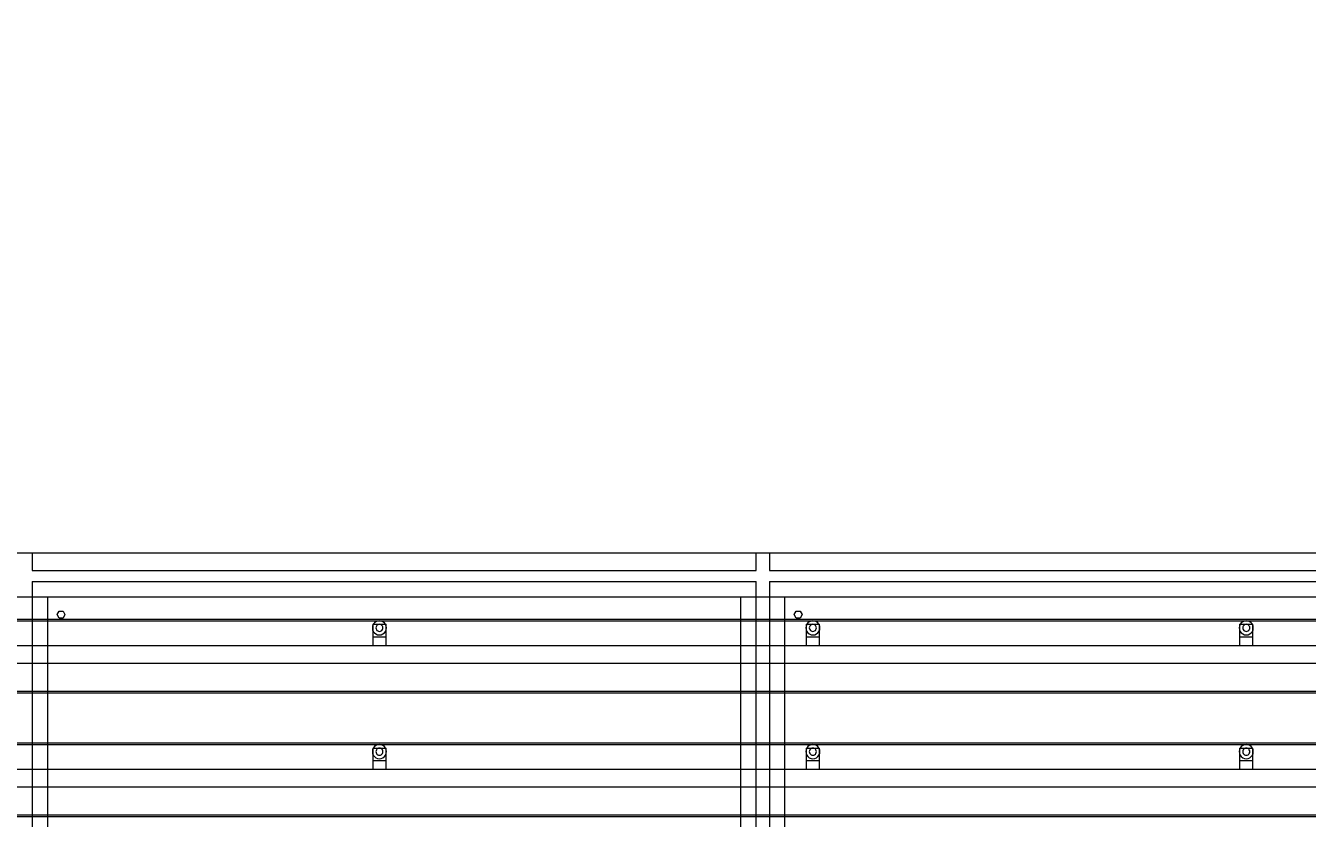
# Model space of a CAD drawing. Header units: millimetres. Extents: x -191664 to 191490, y -197311 to 10263.
# Drawn here: x 6105 to 9003, y -123801 to -122008 of the extents above; entities that cross this region are included whole.
import ezdxf

# ---------------------------------------------------------------- set-up
doc = ezdxf.new("R2010")
doc.units = ezdxf.units.MM
doc.layers.add('DET_secador_lateral', color=7, linetype='Continuous', lineweight=0)
doc.layers.add('R15_COTAS_TRANSPORTE_P', color=1, linetype='Continuous', lineweight=0)
doc.dimstyles.new('PLANTA_20', dxfattribs={"dimtxt": 50, "dimasz": 30, "dimexe": 30, "dimexo": 16, "dimgap": 20, "dimtad": 1, "dimtih": 1, "dimtoh": 1, "dimdec": 1, "dimzin": 0, "dimdsep": 46, "dimcen": 0.09, "dimadec": 0, "dimazin": 0, "dimtfac": 1, "dimtdec": 4, "dimtofl": 0, "dimtmove": 0, "dimatfit": 3, "dimfxl": 1, "dimtolj": 1, "dimtzin": 0, "dimarcsym": 0})

# ---------------------------------------------------------------- blocks, each defined once
blk = doc.blocks.new('*D133')
at = {"layer": 'Defpoints', "color": 0, "transparency": 16777216}
for p in [(439.7, -194148), (217.9, -194406.1), (-500, -194490), (-500, -194490), (500, -194490)]:
    blk.add_point(p, dxfattribs=at)
at = {"layer": 'R15_COTAS_TRANSPORTE_P', "color": 0, "lineweight": -2, "transparency": 16777216}
blk.add_arc((-500, -194490), 722.8, 2.3783, 17.6217, dxfattribs=at)
at = {"layer": 'R15_COTAS_TRANSPORTE_P', "color": 0, "transparency": 16777216}
for points in [[(184.1, -194272.8), (193.6, -194269.6), (179.2, -194242.8)], [(227.1, -194459.9), (217.2, -194460.1), (222.8, -194490)]]:
    blk.add_solid(points, dxfattribs=at)

msp = doc.modelspace()

# ---------------------------------------------------------------- linework, layer by layer
at = {"layer": 'DET_secador_lateral', "color": 251, "true_color": 0x536a64}
for p, q in [((1104.71, -123200), (21104.71, -123200)), ((1104.71, -123300), (21104.71, -123300)), ((6054.71, -123300), (6154.71, -123300)), ((6154.71, -125550), (6154.71, -123300)), ((7721.38, -123300), (7821.38, -123300)), ((7721.38, -123300), (7721.38, -125550)), ((7821.38, -125550), (7821.38, -123300))]:
    msp.add_line(p, q, dxfattribs=at)
at = {"layer": 'DET_secador_lateral', "color": 9, "true_color": 0xb8c6c1}
for p, q in [((6119.71, -123200), (7756.38, -123200)), ((6119.71, -123200), (6119.71, -123240)), ((7756.38, -123240), (7756.38, -123200)), ((7786.38, -123200), (9423.05, -123200)), ((7786.38, -123200), (7786.38, -123240)), ((6119.71, -123240), (7756.38, -123240)), ((7786.38, -123240), (9423.05, -123240))]:
    msp.add_line(p, q, dxfattribs=at)
at = {"layer": 'DET_secador_lateral', "color": 254, "true_color": 0xd8e0dc}
for p, q in [((6119.71, -123265), (7756.38, -123265)), ((6119.71, -123265), (6119.71, -125535)), ((7756.38, -125535), (7756.38, -123265)), ((7786.38, -123265), (9423.05, -123265)), ((7786.38, -123265), (7786.38, -125535))]:
    msp.add_line(p, q, dxfattribs=at)
at = {"layer": 'DET_secador_lateral', "color": 43, "true_color": 0xe7bf45}
for p, q in [((6175.71, -123340), (6180.21, -123332.21)), ((6180.21, -123347.79), (6175.71, -123340)), ((6180.21, -123332.21), (6189.21, -123332.21)), ((6189.21, -123332.21), (6193.71, -123340)), ((6193.71, -123340), (6189.21, -123347.79)), ((7842.38, -123340), (7846.88, -123332.21)), ((7846.88, -123347.79), (7842.38, -123340)), ((7846.88, -123332.21), (7855.88, -123332.21)), ((7855.88, -123332.21), (7860.38, -123340)), ((7860.38, -123340), (7855.88, -123347.79)), ((6189.21, -123347.79), (6180.21, -123347.79)), ((7855.88, -123347.79), (7846.88, -123347.79))]:
    msp.add_line(p, q, dxfattribs=at)
at = {"layer": 'DET_secador_lateral', "color": 8, "true_color": 0x727f77}
for p, q in [((1554.71, -123350), (20654.71, -123350)), ((1554.71, -123354), (20654.71, -123354)), ((1554.71, -123630), (20654.71, -123630)), ((1554.71, -123634), (20654.71, -123634))]:
    msp.add_line(p, q, dxfattribs=at)
at = {"layer": 'DET_secador_lateral', "color": 253, "true_color": 0xa4b0b5}
for p, q in [((6889.26, -123365.86), (6888.71, -123370)), ((6888.71, -123370), (6889.26, -123374.14)), ((6890.86, -123362), (6889.26, -123365.86)), ((6889.26, -123374.14), (6890.86, -123378)), ((6893.4, -123358.69), (6890.86, -123362)), ((6896.71, -123356.14), (6893.4, -123358.69)), ((6900.57, -123354.55), (6896.71, -123356.14)), ((6896.98, -123367.93), (6896.71, -123370)), ((6896.71, -123370), (6896.98, -123372.07)), ((6897.78, -123366), (6896.98, -123367.93)), ((6896.98, -123372.07), (6897.78, -123374)), ((6899.06, -123364.34), (6897.78, -123366)), ((6897.78, -123374), (6899.06, -123375.66)), ((6900.71, -123363.07), (6899.06, -123364.34)), ((6904.71, -123354), (6900.57, -123354.55)), ((6902.64, -123362.27), (6900.71, -123363.07)), ((6904.71, -123362), (6902.64, -123362.27)), ((6908.85, -123354.55), (6904.71, -123354)), ((6906.78, -123362.27), (6904.71, -123362)), ((6908.71, -123363.07), (6906.78, -123362.27)), ((6910.37, -123364.34), (6908.71, -123363.07)), ((6912.71, -123356.14), (6908.85, -123354.55)), ((6911.64, -123366), (6910.37, -123364.34)), ((6910.37, -123375.66), (6911.64, -123374)), ((6912.44, -123367.93), (6911.64, -123366)), ((6911.64, -123374), (6912.44, -123372.07)), ((6912.71, -123370), (6912.44, -123367.93)), ((6912.44, -123372.07), (6912.71, -123370)), ((6916.03, -123358.69), (6912.71, -123356.14)), ((6918.57, -123362), (6916.03, -123358.69)), ((6920.17, -123365.86), (6918.57, -123362)), ((6918.57, -123378), (6920.17, -123374.14)), ((6920.71, -123370), (6920.17, -123365.86)), ((6920.17, -123374.14), (6920.71, -123370)), ((7869.26, -123365.86), (7868.71, -123370)), ((7868.71, -123370), (7869.26, -123374.14)), ((7870.86, -123362), (7869.26, -123365.86)), ((7869.26, -123374.14), (7870.86, -123378)), ((7873.4, -123358.69), (7870.86, -123362)), ((7876.71, -123356.14), (7873.4, -123358.69)), ((7880.57, -123354.55), (7876.71, -123356.14)), ((7876.98, -123367.93), (7876.71, -123370)), ((7876.71, -123370), (7876.98, -123372.07)), ((7877.78, -123366), (7876.98, -123367.93)), ((7876.98, -123372.07), (7877.78, -123374)), ((7879.06, -123364.34), (7877.78, -123366)), ((7877.78, -123374), (7879.06, -123375.66)), ((7880.71, -123363.07), (7879.06, -123364.34)), ((7884.71, -123354), (7880.57, -123354.55)), ((7882.64, -123362.27), (7880.71, -123363.07)), ((7884.71, -123362), (7882.64, -123362.27)), ((7888.85, -123354.55), (7884.71, -123354)), ((7886.78, -123362.27), (7884.71, -123362)), ((7888.71, -123363.07), (7886.78, -123362.27)), ((7890.37, -123364.34), (7888.71, -123363.07)), ((7892.71, -123356.14), (7888.85, -123354.55)), ((7891.64, -123366), (7890.37, -123364.34)), ((7890.37, -123375.66), (7891.64, -123374)), ((7892.44, -123367.93), (7891.64, -123366)), ((7891.64, -123374), (7892.44, -123372.07)), ((7892.71, -123370), (7892.44, -123367.93)), ((7892.44, -123372.07), (7892.71, -123370)), ((7896.03, -123358.69), (7892.71, -123356.14)), ((7898.57, -123362), (7896.03, -123358.69)), ((7900.17, -123365.86), (7898.57, -123362)), ((7898.57, -123378), (7900.17, -123374.14)), ((7900.71, -123370), (7900.17, -123365.86)), ((7900.17, -123374.14), (7900.71, -123370)), ((8849.26, -123365.86), (8848.71, -123370)), ((8848.71, -123370), (8849.26, -123374.14)), ((8850.86, -123362), (8849.26, -123365.86)), ((8849.26, -123374.14), (8850.86, -123378)), ((8853.4, -123358.69), (8850.86, -123362)), ((8856.71, -123356.14), (8853.4, -123358.69)), ((8860.57, -123354.55), (8856.71, -123356.14)), ((8856.98, -123367.93), (8856.71, -123370)), ((8856.71, -123370), (8856.98, -123372.07)), ((8857.78, -123366), (8856.98, -123367.93)), ((8856.98, -123372.07), (8857.78, -123374)), ((8859.06, -123364.34), (8857.78, -123366)), ((8857.78, -123374), (8859.06, -123375.66)), ((8860.71, -123363.07), (8859.06, -123364.34)), ((8864.71, -123354), (8860.57, -123354.55)), ((8862.64, -123362.27), (8860.71, -123363.07)), ((8864.71, -123362), (8862.64, -123362.27)), ((8868.85, -123354.55), (8864.71, -123354)), ((8866.78, -123362.27), (8864.71, -123362)), ((8868.71, -123363.07), (8866.78, -123362.27)), ((8870.37, -123364.34), (8868.71, -123363.07)), ((8872.71, -123356.14), (8868.85, -123354.55)), ((8871.64, -123366), (8870.37, -123364.34)), ((8870.37, -123375.66), (8871.64, -123374)), ((8872.44, -123367.93), (8871.64, -123366)), ((8871.64, -123374), (8872.44, -123372.07)), ((8872.71, -123370), (8872.44, -123367.93)), ((8872.44, -123372.07), (8872.71, -123370)), ((8876.03, -123358.69), (8872.71, -123356.14)), ((8878.57, -123362), (8876.03, -123358.69)), ((8880.17, -123365.86), (8878.57, -123362)), ((8878.57, -123378), (8880.17, -123374.14)), ((8880.71, -123370), (8880.17, -123365.86)), ((8880.17, -123374.14), (8880.71, -123370)), ((6890.86, -123378), (6893.4, -123381.31)), ((6893.4, -123381.31), (6896.71, -123383.86)), ((6896.71, -123383.86), (6900.57, -123385.45)), ((6899.06, -123375.66), (6900.71, -123376.93)), ((6900.57, -123385.45), (6904.71, -123386)), ((6900.71, -123376.93), (6902.64, -123377.73)), ((6902.64, -123377.73), (6904.71, -123378)), ((6904.71, -123378), (6906.78, -123377.73)), ((6904.71, -123386), (6908.85, -123385.45)), ((6906.78, -123377.73), (6908.71, -123376.93)), ((6908.71, -123376.93), (6910.37, -123375.66)), ((6908.85, -123385.45), (6912.71, -123383.86)), ((6912.71, -123383.86), (6916.03, -123381.31)), ((6916.03, -123381.31), (6918.57, -123378)), ((7870.86, -123378), (7873.4, -123381.31)), ((7873.4, -123381.31), (7876.71, -123383.86)), ((7876.71, -123383.86), (7880.57, -123385.45)), ((7879.06, -123375.66), (7880.71, -123376.93)), ((7880.57, -123385.45), (7884.71, -123386)), ((7880.71, -123376.93), (7882.64, -123377.73)), ((7882.64, -123377.73), (7884.71, -123378)), ((7884.71, -123378), (7886.78, -123377.73)), ((7884.71, -123386), (7888.85, -123385.45)), ((7886.78, -123377.73), (7888.71, -123376.93)), ((7888.71, -123376.93), (7890.37, -123375.66)), ((7888.85, -123385.45), (7892.71, -123383.86)), ((7892.71, -123383.86), (7896.03, -123381.31)), ((7896.03, -123381.31), (7898.57, -123378)), ((8850.86, -123378), (8853.4, -123381.31)), ((8853.4, -123381.31), (8856.71, -123383.86)), ((8856.71, -123383.86), (8860.57, -123385.45)), ((8859.06, -123375.66), (8860.71, -123376.93)), ((8860.57, -123385.45), (8864.71, -123386)), ((8860.71, -123376.93), (8862.64, -123377.73)), ((8862.64, -123377.73), (8864.71, -123378)), ((8864.71, -123378), (8866.78, -123377.73)), ((8864.71, -123386), (8868.85, -123385.45)), ((8866.78, -123377.73), (8868.71, -123376.93)), ((8868.71, -123376.93), (8870.37, -123375.66)), ((8868.85, -123385.45), (8872.71, -123383.86)), ((8872.71, -123383.86), (8876.03, -123381.31)), ((8876.03, -123381.31), (8878.57, -123378)), ((6896.71, -123636.14), (6893.4, -123638.69)), ((6900.57, -123634.55), (6896.71, -123636.14)), ((6904.71, -123634), (6900.57, -123634.55)), ((6908.85, -123634.55), (6904.71, -123634)), ((6912.71, -123636.14), (6908.85, -123634.55)), ((6916.03, -123638.69), (6912.71, -123636.14)), ((7876.71, -123636.14), (7873.4, -123638.69)), ((7880.57, -123634.55), (7876.71, -123636.14)), ((7884.71, -123634), (7880.57, -123634.55)), ((7888.85, -123634.55), (7884.71, -123634)), ((7892.71, -123636.14), (7888.85, -123634.55)), ((7896.03, -123638.69), (7892.71, -123636.14)), ((8856.71, -123636.14), (8853.4, -123638.69)), ((8860.57, -123634.55), (8856.71, -123636.14)), ((8864.71, -123634), (8860.57, -123634.55)), ((8868.85, -123634.55), (8864.71, -123634)), ((8872.71, -123636.14), (8868.85, -123634.55)), ((8876.03, -123638.69), (8872.71, -123636.14)), ((6889.26, -123645.86), (6888.71, -123650)), ((6888.71, -123650), (6889.26, -123654.14)), ((6890.86, -123642), (6889.26, -123645.86)), ((6889.26, -123654.14), (6890.86, -123658)), ((6893.4, -123638.69), (6890.86, -123642)), ((6890.86, -123658), (6893.4, -123661.31)), ((6893.4, -123661.31), (6896.71, -123663.86)), ((6896.98, -123647.93), (6896.71, -123650)), ((6896.71, -123650), (6896.98, -123652.07)), ((6896.71, -123663.86), (6900.57, -123665.45)), ((6897.78, -123646), (6896.98, -123647.93)), ((6896.98, -123652.07), (6897.78, -123654)), ((6899.06, -123644.34), (6897.78, -123646)), ((6897.78, -123654), (6899.06, -123655.66)), ((6900.71, -123643.07), (6899.06, -123644.34)), ((6899.06, -123655.66), (6900.71, -123656.93)), ((6902.64, -123642.27), (6900.71, -123643.07)), ((6900.71, -123656.93), (6902.64, -123657.73)), ((6904.71, -123642), (6902.64, -123642.27)), ((6902.64, -123657.73), (6904.71, -123658)), ((6906.78, -123642.27), (6904.71, -123642)), ((6904.71, -123658), (6906.78, -123657.73)), ((6908.71, -123643.07), (6906.78, -123642.27)), ((6906.78, -123657.73), (6908.71, -123656.93)), ((6910.37, -123644.34), (6908.71, -123643.07)), ((6908.71, -123656.93), (6910.37, -123655.66)), ((6908.85, -123665.45), (6912.71, -123663.86)), ((6911.64, -123646), (6910.37, -123644.34)), ((6910.37, -123655.66), (6911.64, -123654)), ((6912.44, -123647.93), (6911.64, -123646)), ((6911.64, -123654), (6912.44, -123652.07)), ((6912.71, -123650), (6912.44, -123647.93)), ((6912.44, -123652.07), (6912.71, -123650)), ((6912.71, -123663.86), (6916.03, -123661.31)), ((6918.57, -123642), (6916.03, -123638.69)), ((6916.03, -123661.31), (6918.57, -123658)), ((6920.17, -123645.86), (6918.57, -123642)), ((6918.57, -123658), (6920.17, -123654.14)), ((6920.71, -123650), (6920.17, -123645.86)), ((6920.17, -123654.14), (6920.71, -123650)), ((7869.26, -123645.86), (7868.71, -123650)), ((7868.71, -123650), (7869.26, -123654.14)), ((7870.86, -123642), (7869.26, -123645.86)), ((7869.26, -123654.14), (7870.86, -123658)), ((7873.4, -123638.69), (7870.86, -123642)), ((7870.86, -123658), (7873.4, -123661.31)), ((7873.4, -123661.31), (7876.71, -123663.86)), ((7876.98, -123647.93), (7876.71, -123650)), ((7876.71, -123650), (7876.98, -123652.07)), ((7876.71, -123663.86), (7880.57, -123665.45)), ((7877.78, -123646), (7876.98, -123647.93)), ((7876.98, -123652.07), (7877.78, -123654)), ((7879.06, -123644.34), (7877.78, -123646)), ((7877.78, -123654), (7879.06, -123655.66)), ((7880.71, -123643.07), (7879.06, -123644.34)), ((7879.06, -123655.66), (7880.71, -123656.93)), ((7882.64, -123642.27), (7880.71, -123643.07)), ((7880.71, -123656.93), (7882.64, -123657.73)), ((7884.71, -123642), (7882.64, -123642.27)), ((7882.64, -123657.73), (7884.71, -123658)), ((7886.78, -123642.27), (7884.71, -123642)), ((7884.71, -123658), (7886.78, -123657.73)), ((7888.71, -123643.07), (7886.78, -123642.27)), ((7886.78, -123657.73), (7888.71, -123656.93)), ((7890.37, -123644.34), (7888.71, -123643.07)), ((7888.71, -123656.93), (7890.37, -123655.66)), ((7888.85, -123665.45), (7892.71, -123663.86)), ((7891.64, -123646), (7890.37, -123644.34)), ((7890.37, -123655.66), (7891.64, -123654)), ((7892.44, -123647.93), (7891.64, -123646)), ((7891.64, -123654), (7892.44, -123652.07)), ((7892.71, -123650), (7892.44, -123647.93)), ((7892.44, -123652.07), (7892.71, -123650)), ((7892.71, -123663.86), (7896.03, -123661.31)), ((7898.57, -123642), (7896.03, -123638.69)), ((7896.03, -123661.31), (7898.57, -123658)), ((7900.17, -123645.86), (7898.57, -123642)), ((7898.57, -123658), (7900.17, -123654.14)), ((7900.71, -123650), (7900.17, -123645.86)), ((7900.17, -123654.14), (7900.71, -123650)), ((8849.26, -123645.86), (8848.71, -123650)), ((8848.71, -123650), (8849.26, -123654.14)), ((8850.86, -123642), (8849.26, -123645.86)), ((8849.26, -123654.14), (8850.86, -123658)), ((8853.4, -123638.69), (8850.86, -123642)), ((8850.86, -123658), (8853.4, -123661.31)), ((8853.4, -123661.31), (8856.71, -123663.86)), ((8856.98, -123647.93), (8856.71, -123650)), ((8856.71, -123650), (8856.98, -123652.07)), ((8856.71, -123663.86), (8860.57, -123665.45)), ((8857.78, -123646), (8856.98, -123647.93)), ((8856.98, -123652.07), (8857.78, -123654)), ((8859.06, -123644.34), (8857.78, -123646)), ((8857.78, -123654), (8859.06, -123655.66)), ((8860.71, -123643.07), (8859.06, -123644.34)), ((8859.06, -123655.66), (8860.71, -123656.93)), ((8862.64, -123642.27), (8860.71, -123643.07)), ((8860.71, -123656.93), (8862.64, -123657.73)), ((8864.71, -123642), (8862.64, -123642.27)), ((8862.64, -123657.73), (8864.71, -123658)), ((8866.78, -123642.27), (8864.71, -123642)), ((8864.71, -123658), (8866.78, -123657.73)), ((8868.71, -123643.07), (8866.78, -123642.27)), ((8866.78, -123657.73), (8868.71, -123656.93)), ((8870.37, -123644.34), (8868.71, -123643.07)), ((8868.71, -123656.93), (8870.37, -123655.66)), ((8868.85, -123665.45), (8872.71, -123663.86)), ((8871.64, -123646), (8870.37, -123644.34)), ((8870.37, -123655.66), (8871.64, -123654)), ((8872.44, -123647.93), (8871.64, -123646)), ((8871.64, -123654), (8872.44, -123652.07)), ((8872.71, -123650), (8872.44, -123647.93)), ((8872.44, -123652.07), (8872.71, -123650)), ((8872.71, -123663.86), (8876.03, -123661.31)), ((8878.57, -123642), (8876.03, -123638.69)), ((8876.03, -123661.31), (8878.57, -123658)), ((8880.17, -123645.86), (8878.57, -123642)), ((8878.57, -123658), (8880.17, -123654.14)), ((8880.71, -123650), (8880.17, -123645.86)), ((8880.17, -123654.14), (8880.71, -123650)), ((6900.57, -123665.45), (6904.71, -123666)), ((6904.71, -123666), (6908.85, -123665.45)), ((7880.57, -123665.45), (7884.71, -123666)), ((7884.71, -123666), (7888.85, -123665.45)), ((8860.57, -123665.45), (8864.71, -123666)), ((8864.71, -123666), (8868.85, -123665.45))]:
    msp.add_line(p, q, dxfattribs=at)
at = {"layer": 'DET_secador_lateral', "color": 8, "true_color": 0x617680}
for p, q in [((6889.71, -123362), (6919.71, -123362)), ((6889.71, -123362), (6889.71, -123390)), ((6919.71, -123390), (6919.71, -123362)), ((7869.71, -123362), (7899.71, -123362)), ((7869.71, -123362), (7869.71, -123390)), ((7899.71, -123390), (7899.71, -123362)), ((8849.71, -123362), (8879.71, -123362)), ((8849.71, -123362), (8849.71, -123390)), ((8879.71, -123390), (8879.71, -123362)), ((6889.71, -123390), (6919.71, -123390)), ((6889.71, -123390), (6889.71, -123410)), ((6919.71, -123410), (6919.71, -123390)), ((7869.71, -123390), (7899.71, -123390)), ((7869.71, -123390), (7869.71, -123410)), ((7899.71, -123410), (7899.71, -123390)), ((8849.71, -123390), (8879.71, -123390)), ((8849.71, -123390), (8849.71, -123410)), ((8879.71, -123410), (8879.71, -123390)), ((1454.71, -123410), (20754.71, -123410)), ((6889.71, -123410), (6919.71, -123410)), ((7869.71, -123410), (7899.71, -123410)), ((8849.71, -123410), (8879.71, -123410)), ((1454.71, -123450), (20754.71, -123450)), ((6889.71, -123642), (6919.71, -123642)), ((6889.71, -123642), (6889.71, -123670)), ((6919.71, -123670), (6919.71, -123642)), ((7869.71, -123642), (7899.71, -123642)), ((7869.71, -123642), (7869.71, -123670)), ((7899.71, -123670), (7899.71, -123642)), ((8849.71, -123642), (8879.71, -123642)), ((8849.71, -123642), (8849.71, -123670)), ((8879.71, -123670), (8879.71, -123642)), ((1454.71, -123690), (20754.71, -123690)), ((6889.71, -123670), (6919.71, -123670)), ((6889.71, -123670), (6889.71, -123690)), ((6889.71, -123690), (6919.71, -123690)), ((6919.71, -123690), (6919.71, -123670)), ((7869.71, -123670), (7899.71, -123670)), ((7869.71, -123670), (7869.71, -123690)), ((7869.71, -123690), (7899.71, -123690)), ((7899.71, -123690), (7899.71, -123670)), ((8849.71, -123670), (8879.71, -123670)), ((8849.71, -123670), (8849.71, -123690)), ((8849.71, -123690), (8879.71, -123690)), ((8879.71, -123690), (8879.71, -123670)), ((1454.71, -123730), (20754.71, -123730))]:
    msp.add_line(p, q, dxfattribs=at)
at = {"layer": 'DET_secador_lateral', "color": 251, "true_color": 0x66766c}
for p, q in [((1554.71, -123513), (20654.71, -123513)), ((1554.71, -123517), (20654.71, -123517)), ((1554.71, -123793), (20654.71, -123793)), ((1554.71, -123797), (20654.71, -123797))]:
    msp.add_line(p, q, dxfattribs=at)

# ---------------------------------------------------------------- dimensions: what is measured, and where the dimension line sits
at = {"layer": 'R15_COTAS_TRANSPORTE_P'}
dim = msp.add_angular_dim_2l(base=(217.89, -194406.09), line1=((-500, -194490), (500, -194490)), line2=((-500, -194490), (439.69, -194147.98)), dimstyle='PLANTA_20', dxfattribs=at)
dim.commit()
dim.dimension.update_dxf_attribs({"geometry": '*D133', "text_midpoint": (191490.46, -33543.69)})

doc.saveas('drawing.dxf')
